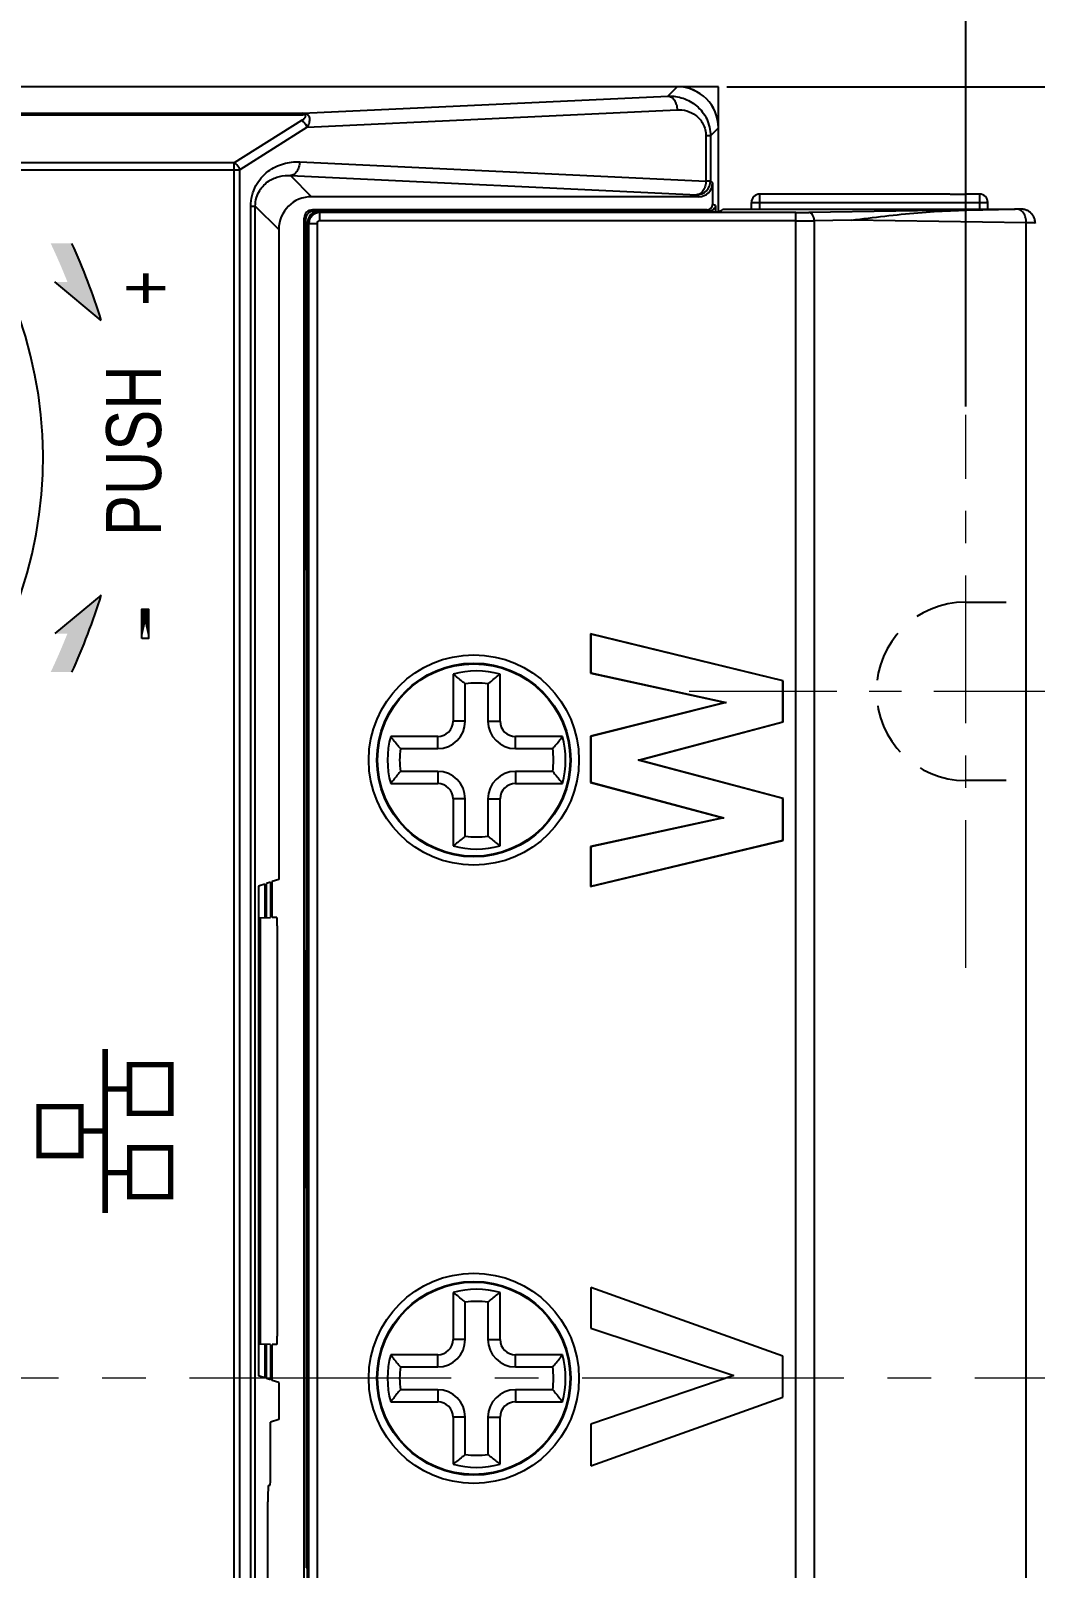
# Model space of a CAD drawing. Header units: millimetres. Extents: x 509 to 5579, y -1329 to 587.
# Drawn here: x 1530.8 to 1567.4, y -901.3 to -845.4 of the extents above; entities that cross this region are included whole.
import ezdxf

# ---------------------------------------------------------------- set-up
doc = ezdxf.new("R2010")
doc.units = ezdxf.units.MM
doc.header["$PDMODE"] = 3
doc.header["$PDSIZE"] = 1
for name, pattern in [('CENTER', [17.8, 10.75, -2.35, 2.35, -2.35]), ('CENTER2', [28.575, 19.05, -3.175, 3.175, -3.175]), ('HIDDEN', [3.525, 2.35, -1.175])]:
    doc.linetypes.add(name, pattern=pattern)
doc.layers.get('0').update_dxf_attribs({"linetype": 'CONTINUOUS'})
doc.layers.get('Defpoints').update_dxf_attribs({"linetype": 'CONTINUOUS'})
doc.layers.add('3', color=112, linetype='CENTER', lineweight=15)
doc.layers.add('Dim', color=1, linetype='CONTINUOUS')
doc.styles.add('OMI-1', font='arial.ttf', dxfattribs={"oblique": 1})
doc.styles.get("Standard").update_dxf_attribs({"font": 'gulim.ttc', "width": 0.8, "height": 2})
doc.dimstyles.new('1', dxfattribs={"dimtxt": 4, "dimasz": 2.5, "dimexe": 0.8, "dimexo": 0.3, "dimgap": 0.5, "dimtad": 1, "dimtoh": 1, "dimdec": 1, "dimzin": 0, "dimdsep": 46, "dimtxsty": 'OMI-1', "dimcen": 0, "dimclrd": 256, "dimclre": 256, "dimclrt": 256, "dimadec": 0, "dimazin": 0, "dimtfac": 0.8, "dimtdec": 1, "dimtix": 1, "dimtmove": 0, "dimatfit": 3, "dimfxl": 1, "dimtolj": 1, "dimtzin": 0, "dimarcsym": 0})

# ---------------------------------------------------------------- blocks, each defined once
blk = doc.blocks.new('*D4310')
at = {"layer": 'Defpoints', "color": 0}
for p in [(1380.832, -833.638), (1380.832, -859.34), (1564.832, -859.34)]:
    blk.add_point(p, dxfattribs=at)
at = {"layer": 'Dim', "lineweight": -2}
for p, q in [((1380.832, -859.04), (1380.832, -832.838)), ((1564.832, -859.04), (1564.832, -832.838)), ((1562.332, -833.638), (1383.332, -833.638))]:
    blk.add_line(p, q, dxfattribs=at)
at = {"layer": 'Dim'}
for points in [[(1383.332, -833.221), (1383.332, -834.055), (1380.832, -833.638)], [(1562.332, -834.055), (1562.332, -833.221), (1564.832, -833.638)]]:
    blk.add_solid(points, dxfattribs=at)
at = {"layer": 'Dim', "insert": (1472.832, -831.096), "char_height": 4, "attachment_point": 5, "style": 'OMI-1'}
blk.add_mtext('\\A1;184.0', dxfattribs=at)
blk = doc.blocks.new('*D4329')
at = {"layer": 'Defpoints', "color": 0}
for p in [(1570.832, -824.796), (1374.832, -857.901), (1570.832, -857.901)]:
    blk.add_point(p, dxfattribs=at)
at = {"layer": 'Dim', "lineweight": -2}
for p, q in [((1374.832, -857.601), (1374.832, -823.996)), ((1570.832, -857.601), (1570.832, -823.996)), ((1377.332, -824.796), (1568.332, -824.796))]:
    blk.add_line(p, q, dxfattribs=at)
at = {"layer": 'Dim'}
for points in [[(1377.332, -824.379), (1377.332, -825.213), (1374.832, -824.796)], [(1568.332, -825.213), (1568.332, -824.379), (1570.832, -824.796)]]:
    blk.add_solid(points, dxfattribs=at)
at = {"layer": 'Dim', "insert": (1472.832, -822.254), "char_height": 4, "attachment_point": 5, "style": 'OMI-1'}
blk.add_mtext('\\A1;196.0', dxfattribs=at)
blk = doc.blocks.new('*D4330')
at = {"layer": 'Defpoints', "color": 0}
for p in [(1555.832, -847.401), (1555.832, -941.401), (1597.277, -941.401)]:
    blk.add_point(p, dxfattribs=at)
at = {"layer": 'Dim', "lineweight": -2}
for p, q in [((1556.132, -847.401), (1598.077, -847.401)), ((1597.277, -849.901), (1597.277, -938.901)), ((1556.132, -941.401), (1598.077, -941.401))]:
    blk.add_line(p, q, dxfattribs=at)
at = {"layer": 'Dim'}
for points in [[(1597.694, -849.901), (1596.861, -849.901), (1597.277, -847.401)], [(1596.861, -938.901), (1597.694, -938.901), (1597.277, -941.401)]]:
    blk.add_solid(points, dxfattribs=at)
at = {"layer": 'Dim', "insert": (1594.735, -894.401), "char_height": 4, "attachment_point": 5, "rotation": 90, "style": 'OMI-1'}
blk.add_mtext('\\A1;94.0', dxfattribs=at)
blk = doc.blocks.new('*D4339')
at = {"layer": 'Defpoints', "color": 0}
for p in [(1564.832, -833.638), (1570.832, -857.601), (1564.832, -859.34)]:
    blk.add_point(p, dxfattribs=at)
at = {"layer": 'Dim', "lineweight": -2}
for p, q in [((1564.832, -859.04), (1564.832, -832.838)), ((1570.832, -857.301), (1570.832, -832.838)), ((1562.332, -833.638), (1559.832, -833.638)), ((1570.832, -833.638), (1564.832, -833.638)), ((1573.332, -833.638), (1575.832, -833.638))]:
    blk.add_line(p, q, dxfattribs=at)
at = {"layer": 'Dim'}
for points in [[(1562.332, -834.055), (1562.332, -833.221), (1564.832, -833.638)], [(1573.332, -833.221), (1573.332, -834.055), (1570.832, -833.638)]]:
    blk.add_solid(points, dxfattribs=at)
at = {"layer": 'Dim', "insert": (1567.832, -831.096), "char_height": 4, "attachment_point": 5, "style": 'OMI-1'}
blk.add_mtext('\\A1;6.0', dxfattribs=at)

msp = doc.modelspace()

# ---------------------------------------------------------------- hatches: boundary and pattern name
h = msp.add_hatch(color=256)
h.dxf.hatch_style = 1
h.paths.add_polyline_path([(1532.308, -853.101), (1531.536, -853.101, -0.016662), (1532.143, -854.501), (1531.691, -854.501), (1533.377, -855.901, 0.031781), (1532.308, -853.101)], is_closed=False)
h = msp.add_hatch(color=256)
h.dxf.hatch_style = 1
h.paths.add_polyline_path([(1532.308, -868.701, 0.031781), (1533.377, -865.901), (1531.691, -867.301), (1532.143, -867.301, -0.016662), (1531.536, -868.701), (1532.308, -868.701)], is_closed=False)

# ---------------------------------------------------------------- linework, layer by layer
at = {"linetype": 'Continuous'}
for p, q in [((1555.832, -847.401), (1519.427, -847.401)), ((1554.334, -847.401), (1519.427, -847.401)), ((1553.996, -847.739), (1554.334, -847.401)), ((1555.832, -847.401), (1554.334, -847.401)), ((1555.832, -848.899), (1555.832, -847.401)), ((1555.832, -851.947), (1555.832, -847.401)), ((1540.708, -848.366), (1553.996, -847.739)), ((1526.584, -848.366), (1540.708, -848.366)), ((1526.584, -848.42), (1540.708, -848.42)), ((1540.665, -848.628), (1538.217, -850.172)), ((1540.708, -848.366), (1540.708, -848.42)), ((1540.866, -848.874), (1554.331, -848.239)), ((1540.866, -848.874), (1538.418, -850.418)), ((1555.544, -849.188), (1555.379, -849.188)), ((1555.379, -849.188), (1555.379, -850.831)), ((1555.544, -849.188), (1555.832, -848.899)), ((1555.544, -849.188), (1555.544, -850.831)), ((1555.832, -851.947), (1555.832, -848.899)), ((1527.266, -850.418), (1538.418, -850.418)), ((1538.217, -850.172), (1527.328, -850.172)), ((1538.217, -938.281), (1538.217, -850.172)), ((1538.418, -938.281), (1538.418, -850.418)), ((1540.596, -850.133), (1555.379, -850.831)), ((1540.262, -850.633), (1555.044, -851.33)), ((1540.262, -850.633), (1541.03, -851.401)), ((1555.544, -850.831), (1555.379, -850.831)), ((1555.544, -850.831), (1555.615, -850.902)), ((1555.615, -850.902), (1555.615, -851.682)), ((1555.115, -851.401), (1541.03, -851.401)), ((1555.044, -851.33), (1555.115, -851.401)), ((1564.252, -851.307), (1557.332, -851.307)), ((1557.332, -851.307), (1557.332, -851.856)), ((1564.258, -851.307), (1564.807, -851.307)), ((1565.332, -851.307), (1564.812, -851.307)), ((1565.332, -851.307), (1565.332, -851.856)), ((1538.815, -851.747), (1538.979, -851.747)), ((1538.815, -937.056), (1538.815, -851.747)), ((1538.979, -937.056), (1538.979, -851.747)), ((1538.979, -851.747), (1539.832, -852.6)), ((1555.415, -851.882), (1541.06, -851.882)), ((1541.108, -851.931), (1541.06, -851.882)), ((1541.911, -851.931), (1541.108, -851.931)), ((1541.685, -851.935), (1541.285, -851.935)), ((1541.327, -851.977), (1541.285, -851.935)), ((1558.648, -851.977), (1541.327, -851.977)), ((1541.327, -852.277), (1541.327, -851.977)), ((1541.832, -851.938), (1541.685, -851.935)), ((1541.904, -851.953), (1541.832, -851.938)), ((1555.472, -851.953), (1541.904, -851.953)), ((1541.926, -851.916), (1542.077, -851.913)), ((1541.926, -851.916), (1541.926, -851.953)), ((1541.926, -851.916), (1541.926, -851.953)), ((1555.424, -851.913), (1542.077, -851.913)), ((1542.077, -851.913), (1542.077, -851.953)), ((1555.509, -851.913), (1555.415, -851.882)), ((1555.424, -851.913), (1555.424, -851.953)), ((1555.724, -851.718), (1555.615, -851.682)), ((1555.724, -851.718), (1555.724, -851.947)), ((1555.932, -851.91), (1555.821, -851.947)), ((1555.932, -851.91), (1555.991, -851.851)), ((1555.991, -851.851), (1557.032, -851.851)), ((1557.032, -851.607), (1565.632, -851.607)), ((1557.032, -851.851), (1557.032, -851.607)), ((1557.332, -851.856), (1565.332, -851.856)), ((1558.648, -936.825), (1558.648, -851.977)), ((1565.456, -851.874), (1559.117, -851.974)), ((1565.632, -851.851), (1565.632, -851.607)), ((1565.632, -851.851), (1566.61, -851.851)), ((1566.747, -851.853), (1566.623, -851.851)), ((1566.785, -851.854), (1566.747, -851.853)), ((1566.818, -851.855), (1566.785, -851.854)), ((1566.832, -851.856), (1566.818, -851.855)), ((1566.846, -851.856), (1566.832, -851.856)), ((1566.859, -851.857), (1566.846, -851.856)), ((1566.871, -851.858), (1566.859, -851.857)), ((1566.883, -851.858), (1566.871, -851.858)), ((1566.896, -851.859), (1566.883, -851.858)), ((1566.911, -851.861), (1566.896, -851.859)), ((1566.928, -851.863), (1566.911, -851.861)), ((1566.946, -851.866), (1566.928, -851.863)), ((1566.966, -851.87), (1566.946, -851.866)), ((1566.987, -851.875), (1566.966, -851.87)), ((1567.009, -851.882), (1566.987, -851.875)), ((1567.031, -851.889), (1567.009, -851.882)), ((1567.054, -851.898), (1567.031, -851.889)), ((1567.076, -851.908), (1567.054, -851.898)), ((1567.099, -851.92), (1567.076, -851.908)), ((1567.122, -851.933), (1567.099, -851.92)), ((1567.144, -851.948), (1567.122, -851.933)), ((1567.166, -851.964), (1567.144, -851.948)), ((1567.187, -851.981), (1567.166, -851.964)), ((1567.208, -852), (1567.187, -851.981)), ((1567.227, -852.02), (1567.208, -852)), ((1567.246, -852.042), (1567.227, -852.02)), ((1567.263, -852.064), (1567.246, -852.042)), ((1567.28, -852.088), (1567.263, -852.064)), ((1567.295, -852.113), (1567.28, -852.088)), ((1567.309, -852.14), (1567.295, -852.113)), ((1539.832, -852.6), (1539.832, -876.244)), ((1540.76, -936.674), (1540.76, -852.182)), ((1540.809, -852.23), (1540.76, -852.182)), ((1540.809, -852.23), (1540.809, -864.978)), ((1540.885, -936.467), (1540.885, -852.335)), ((1540.927, -852.377), (1540.885, -852.335)), ((1540.927, -852.377), (1541.227, -852.377)), ((1540.927, -936.426), (1540.927, -852.377)), ((1541.227, -852.377), (1541.227, -936.426)), ((1558.648, -852.277), (1541.327, -852.277)), ((1560.673, -852.253), (1559.317, -852.274)), ((1559.317, -852.274), (1559.317, -936.529)), ((1567.028, -852.352), (1560.673, -852.253)), ((1567.028, -936.45), (1567.028, -852.352)), ((1567.321, -852.167), (1567.309, -852.14)), ((1567.332, -852.196), (1567.321, -852.167)), ((1567.341, -852.225), (1567.332, -852.196)), ((1567.349, -852.256), (1567.341, -852.225)), ((1567.354, -852.287), (1567.349, -852.256)), ((1567.358, -852.32), (1567.354, -852.287)), ((1567.359, -852.353), (1567.358, -852.32)), ((1567.359, -852.359), (1567.359, -852.353)), ((1540.885, -864.978), (1540.809, -864.978)), ((1540.809, -864.978), (1540.832, -865.001)), ((1540.832, -865), (1540.832, -878.801)), ((1540.832, -865.001), (1540.885, -865.001)), ((1540.891, -865.11), (1540.832, -865.11)), ((1540.885, -865.141), (1540.832, -865.141)), ((1564.832, -866.151), (1566.305, -866.151)), ((1558.182, -869.014), (1551.182, -867.314)), ((1551.182, -867.314), (1551.182, -868.737)), ((1551.182, -867.314), (1551.191, -867.325)), ((1558.173, -869.021), (1551.191, -867.325)), ((1551.191, -867.325), (1551.191, -868.73)), ((1540.832, -868.151), (1540.885, -868.151)), ((1546.177, -868.775), (1546.177, -870.487)), ((1547.887, -870.487), (1547.887, -868.775)), ((1551.182, -868.737), (1551.191, -868.73)), ((1551.182, -868.737), (1556.072, -869.812)), ((1551.191, -868.73), (1556.11, -869.811)), ((1546.618, -870.487), (1546.618, -869.132)), ((1547.446, -869.132), (1547.446, -870.487)), ((1558.182, -869.014), (1558.173, -869.021)), ((1558.173, -870.507), (1558.173, -869.021)), ((1558.182, -870.514), (1558.182, -869.014)), ((1556.072, -869.812), (1551.182, -871.039)), ((1556.11, -869.811), (1551.191, -871.046)), ((1556.072, -869.812), (1556.11, -869.811)), ((1546.618, -870.487), (1546.177, -870.487)), ((1547.446, -870.487), (1547.887, -870.487)), ((1552.915, -871.908), (1558.173, -870.507)), ((1552.949, -871.908), (1558.182, -870.514)), ((1558.182, -870.514), (1558.173, -870.507)), ((1545.618, -871.046), (1543.906, -871.046)), ((1545.618, -871.487), (1545.618, -871.046)), ((1550.158, -871.046), (1548.446, -871.046)), ((1548.446, -871.487), (1548.446, -871.046)), ((1551.182, -871.039), (1551.191, -871.046)), ((1551.182, -871.039), (1551.182, -872.72)), ((1551.191, -871.046), (1551.191, -872.713)), ((1544.263, -871.487), (1545.618, -871.487)), ((1548.446, -871.487), (1549.801, -871.487)), ((1552.949, -871.908), (1552.915, -871.908)), ((1558.173, -873.304), (1552.915, -871.908)), ((1558.182, -873.297), (1552.949, -871.908)), ((1543.906, -872.756), (1545.618, -872.756)), ((1545.618, -872.315), (1544.263, -872.315)), ((1545.618, -872.315), (1545.618, -872.756)), ((1549.801, -872.315), (1548.446, -872.315)), ((1548.446, -872.315), (1548.446, -872.756)), ((1548.446, -872.756), (1550.158, -872.756)), ((1551.182, -872.72), (1551.191, -872.713)), ((1551.182, -872.72), (1555.99, -873.999)), ((1551.191, -872.713), (1556.027, -874)), ((1566.305, -872.651), (1564.832, -872.651)), ((1546.618, -873.315), (1546.177, -873.315)), ((1546.177, -873.315), (1546.177, -875.027)), ((1546.618, -874.67), (1546.618, -873.315)), ((1547.446, -873.315), (1547.887, -873.315)), ((1547.446, -873.315), (1547.446, -874.67)), ((1547.887, -875.027), (1547.887, -873.315)), ((1558.182, -873.297), (1558.173, -873.304)), ((1558.173, -874.823), (1558.173, -873.304)), ((1558.182, -874.83), (1558.182, -873.297)), ((1555.99, -873.999), (1551.182, -875.054)), ((1556.027, -874), (1551.191, -875.061)), ((1555.99, -873.999), (1556.027, -874)), ((1551.182, -876.501), (1558.182, -874.83)), ((1551.182, -875.054), (1551.191, -875.061)), ((1551.182, -875.054), (1551.182, -876.501)), ((1551.191, -876.49), (1558.173, -874.823)), ((1551.191, -875.061), (1551.191, -876.49)), ((1540.885, -875.651), (1540.832, -875.651)), ((1539.323, -876.413), (1539.101, -876.487)), ((1539.101, -876.487), (1539.101, -894.315)), ((1539.323, -876.413), (1539.323, -877.641)), ((1539.538, -876.342), (1539.382, -876.394)), ((1539.382, -877.64), (1539.382, -876.394)), ((1539.538, -876.342), (1539.538, -877.637)), ((1539.832, -876.244), (1539.597, -876.322)), ((1539.597, -877.636), (1539.597, -876.322)), ((1551.182, -876.501), (1551.191, -876.49)), ((1539.101, -877.645), (1539.538, -877.637)), ((1539.764, -877.633), (1539.597, -877.636)), ((1539.101, -877.945), (1539.153, -877.944)), ((1539.153, -877.944), (1539.153, -892.859)), ((1539.78, -877.933), (1539.78, -892.87)), ((1540.885, -878.825), (1540.809, -878.825)), ((1540.809, -878.825), (1540.809, -887.478)), ((1540.832, -878.661), (1540.885, -878.661)), ((1540.832, -878.693), (1540.891, -878.693)), ((1540.885, -878.801), (1540.832, -878.801)), ((1540.885, -887.478), (1540.809, -887.478)), ((1540.885, -887.501), (1540.832, -887.501)), ((1540.832, -887.501), (1540.832, -901.301)), ((1540.891, -887.61), (1540.832, -887.61)), ((1540.885, -887.641), (1540.832, -887.641)), ((1540.832, -890.651), (1540.885, -890.651)), ((1546.177, -891.275), (1546.177, -892.987)), ((1547.887, -892.987), (1547.887, -891.275)), ((1558.173, -893.597), (1551.191, -891.096)), ((1551.191, -891.096), (1551.191, -892.577)), ((1546.618, -892.987), (1546.618, -891.632)), ((1547.446, -891.632), (1547.446, -892.987)), ((1539.153, -892.859), (1539.101, -892.858)), ((1551.191, -892.577), (1556.39, -894.297)), ((1539.538, -893.165), (1539.101, -893.158)), ((1539.323, -893.162), (1539.323, -894.389)), ((1539.382, -894.409), (1539.382, -893.163)), ((1539.538, -893.165), (1539.538, -894.461)), ((1539.764, -893.169), (1539.597, -893.166)), ((1539.597, -894.48), (1539.597, -893.166)), ((1546.618, -892.987), (1546.177, -892.987)), ((1547.446, -892.987), (1547.887, -892.987)), ((1545.618, -893.546), (1543.906, -893.546)), ((1544.263, -893.987), (1545.618, -893.987)), ((1545.618, -893.987), (1545.618, -893.546)), ((1550.158, -893.546), (1548.446, -893.546)), ((1548.446, -893.987), (1548.446, -893.546)), ((1548.446, -893.987), (1549.801, -893.987)), ((1558.173, -895.093), (1558.173, -893.597)), ((1539.323, -894.389), (1539.101, -894.315)), ((1539.538, -894.461), (1539.382, -894.409)), ((1539.832, -894.559), (1539.597, -894.48)), ((1539.832, -894.559), (1539.832, -895.894)), ((1556.39, -894.297), (1551.191, -896.075)), ((1545.618, -894.815), (1544.263, -894.815)), ((1545.618, -894.815), (1545.618, -895.256)), ((1549.801, -894.815), (1548.446, -894.815)), ((1548.446, -894.815), (1548.446, -895.256)), ((1551.191, -897.589), (1558.173, -895.093)), ((1543.906, -895.256), (1545.618, -895.256)), ((1548.446, -895.256), (1550.158, -895.256)), ((1539.832, -895.894), (1539.539, -895.991)), ((1539.539, -897.891), (1539.539, -895.991)), ((1546.618, -895.815), (1546.177, -895.815)), ((1546.177, -895.815), (1546.177, -897.527)), ((1546.618, -897.17), (1546.618, -895.815)), ((1547.446, -895.815), (1547.887, -895.815)), ((1547.446, -895.815), (1547.446, -897.17)), ((1547.887, -897.527), (1547.887, -895.815)), ((1551.191, -896.075), (1551.191, -897.589)), ((1539.465, -898.291), (1539.518, -898.291)), ((1540.885, -898.151), (1540.832, -898.151)), ((1539.434, -907.691), (1539.434, -898.891)), ((1540.885, -901.161), (1540.832, -901.161)), ((1540.891, -901.193), (1540.832, -901.193)), ((1540.885, -901.301), (1540.832, -901.301))]:
    msp.add_line(p, q, dxfattribs=at)
for p, q in [((1533.377, -855.901), (1531.691, -854.501)), ((1533.377, -865.901), (1531.691, -867.301))]:
    msp.add_line(p, q)
at = {"const_width": 0.24, "flags": 128}
msp.add_lwpolyline([(1534.973, -867.479), (1534.973, -866.417)], close=True, dxfattribs=at)
msp.add_lwpolyline([(1534.854, -867.479), (1534.854, -866.417), (1535.092, -866.417), (1535.092, -867.479)], close=True)
at = {"const_width": 0.2, "elevation": 6.261}
for points in [[(1533.518, -888.386), (1533.518, -882.417)], [(1533.514, -883.873), (1534.415, -883.873)], [(1532.633, -885.401), (1533.518, -885.401)], [(1533.504, -886.916), (1534.395, -886.916)]]:
    msp.add_lwpolyline(points, dxfattribs=at)
for points in [[(1534.404, -884.758), (1534.404, -882.99), (1535.908, -882.99), (1535.908, -884.758)], [(1531.109, -886.292), (1531.109, -884.516), (1532.636, -884.516), (1532.636, -886.292)], [(1534.411, -887.788), (1534.411, -886.012), (1535.9, -886.012), (1535.9, -887.788)]]:
    msp.add_lwpolyline(points, close=True, dxfattribs=at)
at = {"linetype": 'Continuous'}
for centre, radius in [((1546.932, -871.901), 3.824), ((1546.932, -871.901), 3.525), ((1546.932, -871.901), 3.5), ((1546.932, -894.401), 3.824), ((1546.932, -894.401), 3.525), ((1546.932, -894.401), 3.5)]:
    msp.add_circle(centre, radius, dxfattribs=at)
for centre, radius, start, end in [((1554.332, -848.901), 1.5, 0, 90), ((1515.732, -860.901), 15.524, 138.4, 41.6001), ((1557.332, -851.607), 0.3, 90, 180), ((1565.332, -851.607), 0.3, 0, 90), ((1541.327, -852.377), 0.4, 90.0149, 179.9851), ((1555.51, -851.704), 0.209, 269.7441, 277.538), ((1547.032, -871.901), 3.241, 74.7024, 105.2976), ((1547.032, -871.901), 2.8, 81.4928, 98.5072), ((1545.618, -870.487), 1, 270, 0), ((1545.618, -870.487), 0.559, 270, 0), ((1548.446, -870.487), 1, 180, 270), ((1548.446, -870.487), 0.559, 180, 270), ((1547.032, -871.901), 3.241, 164.7024, 195.2976), ((1547.032, -871.901), 3.241, 344.7024, 15.2976), ((1547.032, -871.901), 2.8, 171.4928, 188.5072), ((1547.032, -871.901), 2.8, 351.4928, 8.5072), ((1545.618, -873.315), 1, 0, 90), ((1545.618, -873.315), 0.559, 0, 90), ((1548.446, -873.315), 1, 90, 180), ((1548.446, -873.315), 0.559, 90, 180), ((1547.032, -871.901), 3.241, 254.7024, 285.2976), ((1547.032, -871.901), 2.8, 261.4928, 278.5072), ((1540.891, -878.99), 0.298, 90.0662, 100.6341), ((1540.891, -887.312), 0.298, 258.542, 269.9244), ((1547.032, -894.401), 3.241, 74.7024, 105.2976), ((1547.032, -894.401), 2.8, 81.4928, 98.5072), ((1545.618, -892.987), 1, 270, 0), ((1545.618, -892.987), 0.559, 270, 0), ((1548.446, -892.987), 1, 180, 270), ((1548.446, -892.987), 0.559, 180, 270), ((1547.032, -894.401), 3.241, 164.7024, 195.2976), ((1547.032, -894.401), 2.8, 171.4928, 188.5072), ((1547.032, -894.401), 2.8, 351.4928, 8.5072), ((1547.032, -894.401), 3.241, 344.7024, 15.2976), ((1545.618, -895.815), 1, 0, 90), ((1548.446, -895.815), 1, 90, 180), ((1545.618, -895.815), 0.559, 0, 90), ((1548.446, -895.815), 0.559, 90, 180), ((1547.032, -894.401), 2.8, 261.4928, 278.5072), ((1547.032, -894.401), 3.241, 254.7024, 285.2976), ((1540.891, -901.491), 0.298, 90.0771, 101.4744)]:
    msp.add_arc(centre, radius, start, end, dxfattribs=at)
for centre, start, end in [((1510.839, -862.901), 17.2541, 24.5353), ((1510.839, -858.901), 335.4647, 342.7459)]:
    msp.add_arc(centre, 23.6, start, end)
at = {"linetype": 'HIDDEN', "ltscale": 0.8}
msp.add_arc((1564.832, -869.401), 3.25, 90, 270, dxfattribs=at)
at = {"linetype": 'Continuous'}
for centre, major_axis, ratio, start_param, end_param in [((1554.33, -848.903), (1.064, 1.064), 0.997265, -0.784029, 0.784029), ((1555.114, -850.901), (0.355, -0.355), 0.997265, -0.784029, 0.784029), ((1541.034, -852.603), (0.851, -0.851), 0.997265, 2.357564, 3.925621), ((1541.06, -852.182), (0.212, -0.212), 0.999695, 2.356347, 3.926839), ((1541.109, -852.231), (0.212, -0.212), 0.999695, 8.639532, 10.210024), ((1541.285, -852.335), (0.283, -0.283), 0.999695, 2.356347, 3.926839), ((1555.414, -851.682), (-0.19, 0.063), 0.998478, 1.89276, 3.462643), ((1555.424, -851.918), (0.3, 0), 0.017455, 1.282673, 1.570796), ((1555.472, -851.946), (0.35, 0), 0.017455, -1.570796, -0.05236), ((1557.332, -851.851), (0.3, 0), 0.017455, 3.141593, 4.712389), ((1565.332, -851.851), (0.3, 0), 0.017455, -1.570796, 0), ((1550.711, -852.101), (15.917, 0.25), 0.000737, 5.89714, 6.330133), ((1540.961, -864.74), (0.212, 0.212), 0.999695, 3.482359, 3.743898), ((1540.891, -864.81), (0.212, 0.212), 0.999695, -2.55385, -2.356347), ((1539.169, -877.944), (0, 0.3), 0.05236, 0.000916, 1.571407), ((1539.764, -877.933), (0, 0.3), 0.052456, -1.569573, 0.000919), ((1539.169, -892.859), (0, 0.3), 0.05236, 1.570185, 3.140677), ((1539.764, -892.869), (0, 0.3), 0.052456, -3.142512, -1.57202), ((1539.518, -897.891), (0, 0.4), 0.052408, 3.141593, 4.712389), ((1539.465, -898.891), (0, 0.6), 0.052408, 0, 1.570796)]:
    msp.add_ellipse(centre, major_axis=major_axis, ratio=ratio, start_param=start_param, end_param=end_param, dxfattribs=at)
for points, knots in [([(1553.996, -847.739), (1554.18, -847.734), (1554.559, -847.787), (1555.072, -848.074), (1555.45, -848.561), (1555.543, -848.977), (1555.544, -849.188)], [0, 0, 0, 0, 0.235253, 0.476672, 0.731376, 1, 1, 1, 1]), ([(1553.996, -847.739), (1554.04, -847.742), (1554.134, -847.778), (1554.24, -847.894), (1554.31, -848.054), (1554.329, -848.176), (1554.331, -848.239)], [0, 0, 0, 0, 0.203522, 0.439051, 0.709661, 1, 1, 1, 1]), ([(1540.665, -848.628), (1540.691, -848.612), (1540.728, -848.586), (1540.773, -848.547), (1540.799, -848.517), (1540.815, -848.49), (1540.818, -848.465), (1540.806, -848.438), (1540.763, -848.422), (1540.728, -848.42), (1540.708, -848.42)], [0, 0, 0, 0, 0.259026, 0.380777, 0.494856, 0.598131, 0.646497, 0.697605, 0.834238, 1, 1, 1, 1]), ([(1540.665, -848.628), (1540.687, -848.64), (1540.776, -848.701), (1540.839, -848.796), (1540.866, -848.874)], [0, 0, 0, 0, 0.232701, 1, 1, 1, 1]), ([(1540.866, -848.874), (1540.9, -848.823), (1540.953, -848.719), (1540.976, -848.572), (1540.938, -848.469), (1540.858, -848.386), (1540.767, -848.368), (1540.708, -848.366)], [0, 0, 0, 0, 0.269593, 0.510734, 0.624097, 0.739412, 1, 1, 1, 1]), ([(1554.331, -848.239), (1554.447, -848.233), (1554.689, -848.26), (1555.032, -848.428), (1555.307, -848.745), (1555.379, -849.036), (1555.379, -849.188)], [0, 0, 0, 0, 0.222722, 0.455036, 0.711522, 1, 1, 1, 1]), ([(1538.418, -850.418), (1538.409, -850.391), (1538.364, -850.294), (1538.287, -850.208), (1538.217, -850.172)], [0, 0, 0, 0, 0.258936, 1, 1, 1, 1]), ([(1538.815, -851.747), (1538.815, -851.615), (1538.847, -851.354), (1539.024, -850.896), (1539.405, -850.455), (1539.987, -850.17), (1540.398, -850.124), (1540.596, -850.133)], [0, 0, 0, 0, 0.14806, 0.289846, 0.545901, 0.777765, 1, 1, 1, 1]), ([(1540.596, -850.133), (1540.595, -850.196), (1540.576, -850.318), (1540.506, -850.478), (1540.4, -850.594), (1540.306, -850.63), (1540.262, -850.633)], [0, 0, 0, 0, 0.290339, 0.560948, 0.796478, 1, 1, 1, 1]), ([(1538.979, -851.747), (1538.979, -851.642), (1539.008, -851.44), (1539.157, -851.106), (1539.446, -850.815), (1539.853, -850.645), (1540.129, -850.624), (1540.262, -850.633)], [0, 0, 0, 0, 0.165977, 0.316776, 0.569887, 0.79033, 1, 1, 1, 1]), ([(1555.379, -850.831), (1555.377, -850.894), (1555.359, -851.016), (1555.288, -851.176), (1555.182, -851.292), (1555.088, -851.328), (1555.044, -851.33)], [0, 0, 0, 0, 0.290657, 0.560925, 0.796347, 1, 1, 1, 1]), ([(1555.724, -851.718), (1555.721, -851.761), (1555.682, -851.855), (1555.59, -851.905), (1555.538, -851.911)], [0, 0, 0, 0, 0.44874, 1, 1, 1, 1]), ([(1558.648, -851.977), (1558.691, -851.977), (1558.847, -851.977), (1559.003, -851.976), (1559.117, -851.974)], [0, 0, 0, 0, 0.272275, 1, 1, 1, 1]), ([(1559.317, -852.274), (1559.317, -852.236), (1559.307, -852.161), (1559.265, -852.064), (1559.201, -851.994), (1559.143, -851.974), (1559.117, -851.974)], [0, 0, 0, 0, 0.292568, 0.562798, 0.796775, 1, 1, 1, 1]), ([(1560.673, -852.253), (1561.478, -852.153), (1563.067, -851.955), (1564.668, -851.888), (1565.456, -851.874)], [0, 0, 0, 0, 0.506993, 1, 1, 1, 1]), ([(1567.028, -852.352), (1567.029, -852.289), (1567.015, -852.165), (1566.947, -852.003), (1566.841, -851.886), (1566.746, -851.853), (1566.702, -851.853)], [0, 0, 0, 0, 0.293555, 0.563524, 0.796645, 1, 1, 1, 1]), ([(1541.327, -852.277), (1541.301, -852.277), (1541.248, -852.298), (1541.227, -852.352), (1541.227, -852.377)], [0, 0, 0, 0, 0.499747, 1, 1, 1, 1]), ([(1558.648, -852.277), (1558.709, -852.277), (1558.932, -852.277), (1559.155, -852.276), (1559.317, -852.274)], [0, 0, 0, 0, 0.272276, 1, 1, 1, 1]), ([(1567.359, -852.359), (1567.359, -852.358), (1567.356, -852.359), (1567.353, -852.358), (1567.346, -852.358), (1567.332, -852.357), (1567.307, -852.356), (1567.27, -852.355), (1567.222, -852.355), (1567.165, -852.354), (1567.1, -852.353), (1567.053, -852.353), (1567.028, -852.352)], [0, 0, 0, 0, 0.004387, 0.016888, 0.037576, 0.066426, 0.148329, 0.261622, 0.405111, 0.577362, 0.776553, 1, 1, 1, 1]), ([(1546.618, -869.132), (1546.581, -869.101), (1546.437, -868.978), (1546.289, -868.861), (1546.177, -868.775)], [0, 0, 0, 0, 0.254441, 1, 1, 1, 1]), ([(1547.446, -869.132), (1547.483, -869.101), (1547.627, -868.978), (1547.775, -868.861), (1547.887, -868.775)], [0, 0, 0, 0, 0.254441, 1, 1, 1, 1]), ([(1544.263, -871.487), (1544.232, -871.451), (1544.109, -871.306), (1543.992, -871.158), (1543.906, -871.046)], [0, 0, 0, 0, 0.254441, 1, 1, 1, 1]), ([(1549.801, -871.487), (1549.833, -871.451), (1549.955, -871.306), (1550.073, -871.158), (1550.158, -871.046)], [0, 0, 0, 0, 0.254441, 1, 1, 1, 1]), ([(1544.263, -872.315), (1544.232, -872.352), (1544.109, -872.496), (1543.992, -872.644), (1543.906, -872.756)], [0, 0, 0, 0, 0.254441, 1, 1, 1, 1]), ([(1549.801, -872.315), (1549.833, -872.352), (1549.955, -872.496), (1550.073, -872.644), (1550.158, -872.756)], [0, 0, 0, 0, 0.254441, 1, 1, 1, 1]), ([(1546.618, -874.67), (1546.581, -874.702), (1546.437, -874.824), (1546.289, -874.942), (1546.177, -875.027)], [0, 0, 0, 0, 0.254441, 1, 1, 1, 1]), ([(1547.446, -874.67), (1547.483, -874.702), (1547.627, -874.824), (1547.775, -874.942), (1547.887, -875.027)], [0, 0, 0, 0, 0.254441, 1, 1, 1, 1]), ([(1546.618, -891.632), (1546.581, -891.601), (1546.437, -891.478), (1546.289, -891.361), (1546.177, -891.275)], [0, 0, 0, 0, 0.254441, 1, 1, 1, 1]), ([(1547.446, -891.632), (1547.483, -891.601), (1547.627, -891.478), (1547.775, -891.361), (1547.887, -891.275)], [0, 0, 0, 0, 0.254441, 1, 1, 1, 1]), ([(1544.263, -893.987), (1544.232, -893.951), (1544.109, -893.806), (1543.992, -893.658), (1543.906, -893.546)], [0, 0, 0, 0, 0.254441, 1, 1, 1, 1]), ([(1549.801, -893.987), (1549.833, -893.951), (1549.955, -893.806), (1550.073, -893.658), (1550.158, -893.546)], [0, 0, 0, 0, 0.254441, 1, 1, 1, 1]), ([(1544.263, -894.815), (1544.232, -894.852), (1544.109, -894.996), (1543.992, -895.144), (1543.906, -895.256)], [0, 0, 0, 0, 0.254441, 1, 1, 1, 1]), ([(1549.801, -894.815), (1549.833, -894.852), (1549.955, -894.996), (1550.073, -895.144), (1550.158, -895.256)], [0, 0, 0, 0, 0.254441, 1, 1, 1, 1]), ([(1546.618, -897.17), (1546.581, -897.202), (1546.437, -897.324), (1546.289, -897.442), (1546.177, -897.527)], [0, 0, 0, 0, 0.254441, 1, 1, 1, 1]), ([(1547.446, -897.17), (1547.483, -897.202), (1547.627, -897.324), (1547.775, -897.442), (1547.887, -897.527)], [0, 0, 0, 0, 0.254441, 1, 1, 1, 1])]:
    msp.add_open_spline(points, degree=3, knots=knots, dxfattribs=at)
msp.add_open_spline([(1555.044, -851.33), (1555.172, -851.33), (1555.436, -851.223), (1555.543, -850.958), (1555.544, -850.831)], degree=3, dxfattribs=at)
at = {"layer": '3', "linetype": 'CENTER', "ltscale": 0.5}
for p, q in [((1564.832, -879.463), (1564.832, -859.34)), ((1554.77, -869.401), (1574.894, -869.401))]:
    msp.add_line(p, q, dxfattribs=at)
at = {"layer": '3', "linetype": 'CENTER2', "ltscale": 0.5}
msp.add_line((1617.548, -894.401), (1317.41, -894.401), dxfattribs=at)

# ---------------------------------------------------------------- texts
at = {"char_height": 2, "width": 13.76704, "attachment_point": 1, "rotation": 90}
for s, insert in [('{\\fArial|b0|i0|c0|p34;+}', (1533.961, -855.381)), ('{\\fArial|b0|i0|c0|p34;PUSH}', (1533.553, -863.75))]:
    msp.add_mtext(s, dxfattribs=dict(at, insert=insert))

# ---------------------------------------------------------------- dimensions: what is measured, and where the dimension line sits
at = {"layer": 'Dim'}
for base, p1, p2, picture, middle in [((1570.832, -824.796), (1374.832, -857.901), (1570.832, -857.901), '*D4329', (1472.832, -822.254)), ((1380.832, -833.638), (1564.832, -859.34), (1380.832, -859.34), '*D4310', (1472.832, -831.096)), ((1564.832, -833.638), (1570.832, -857.601), (1564.832, -859.34), '*D4339', (1567.832, -831.096))]:
    dim = msp.add_linear_dim(base=base, p1=p1, p2=p2, dimstyle='1', dxfattribs=at)
    dim.commit()
    dim.dimension.update_dxf_attribs({"geometry": picture, "text_midpoint": middle})
dim = msp.add_linear_dim(base=(1597.277, -941.401), p1=(1555.832, -847.401), p2=(1555.832, -941.401), angle=90, dimstyle='1', dxfattribs=at)
dim.commit()
dim.dimension.update_dxf_attribs({"geometry": '*D4330', "text_midpoint": (1594.735, -894.401)})

doc.saveas('drawing.dxf')
